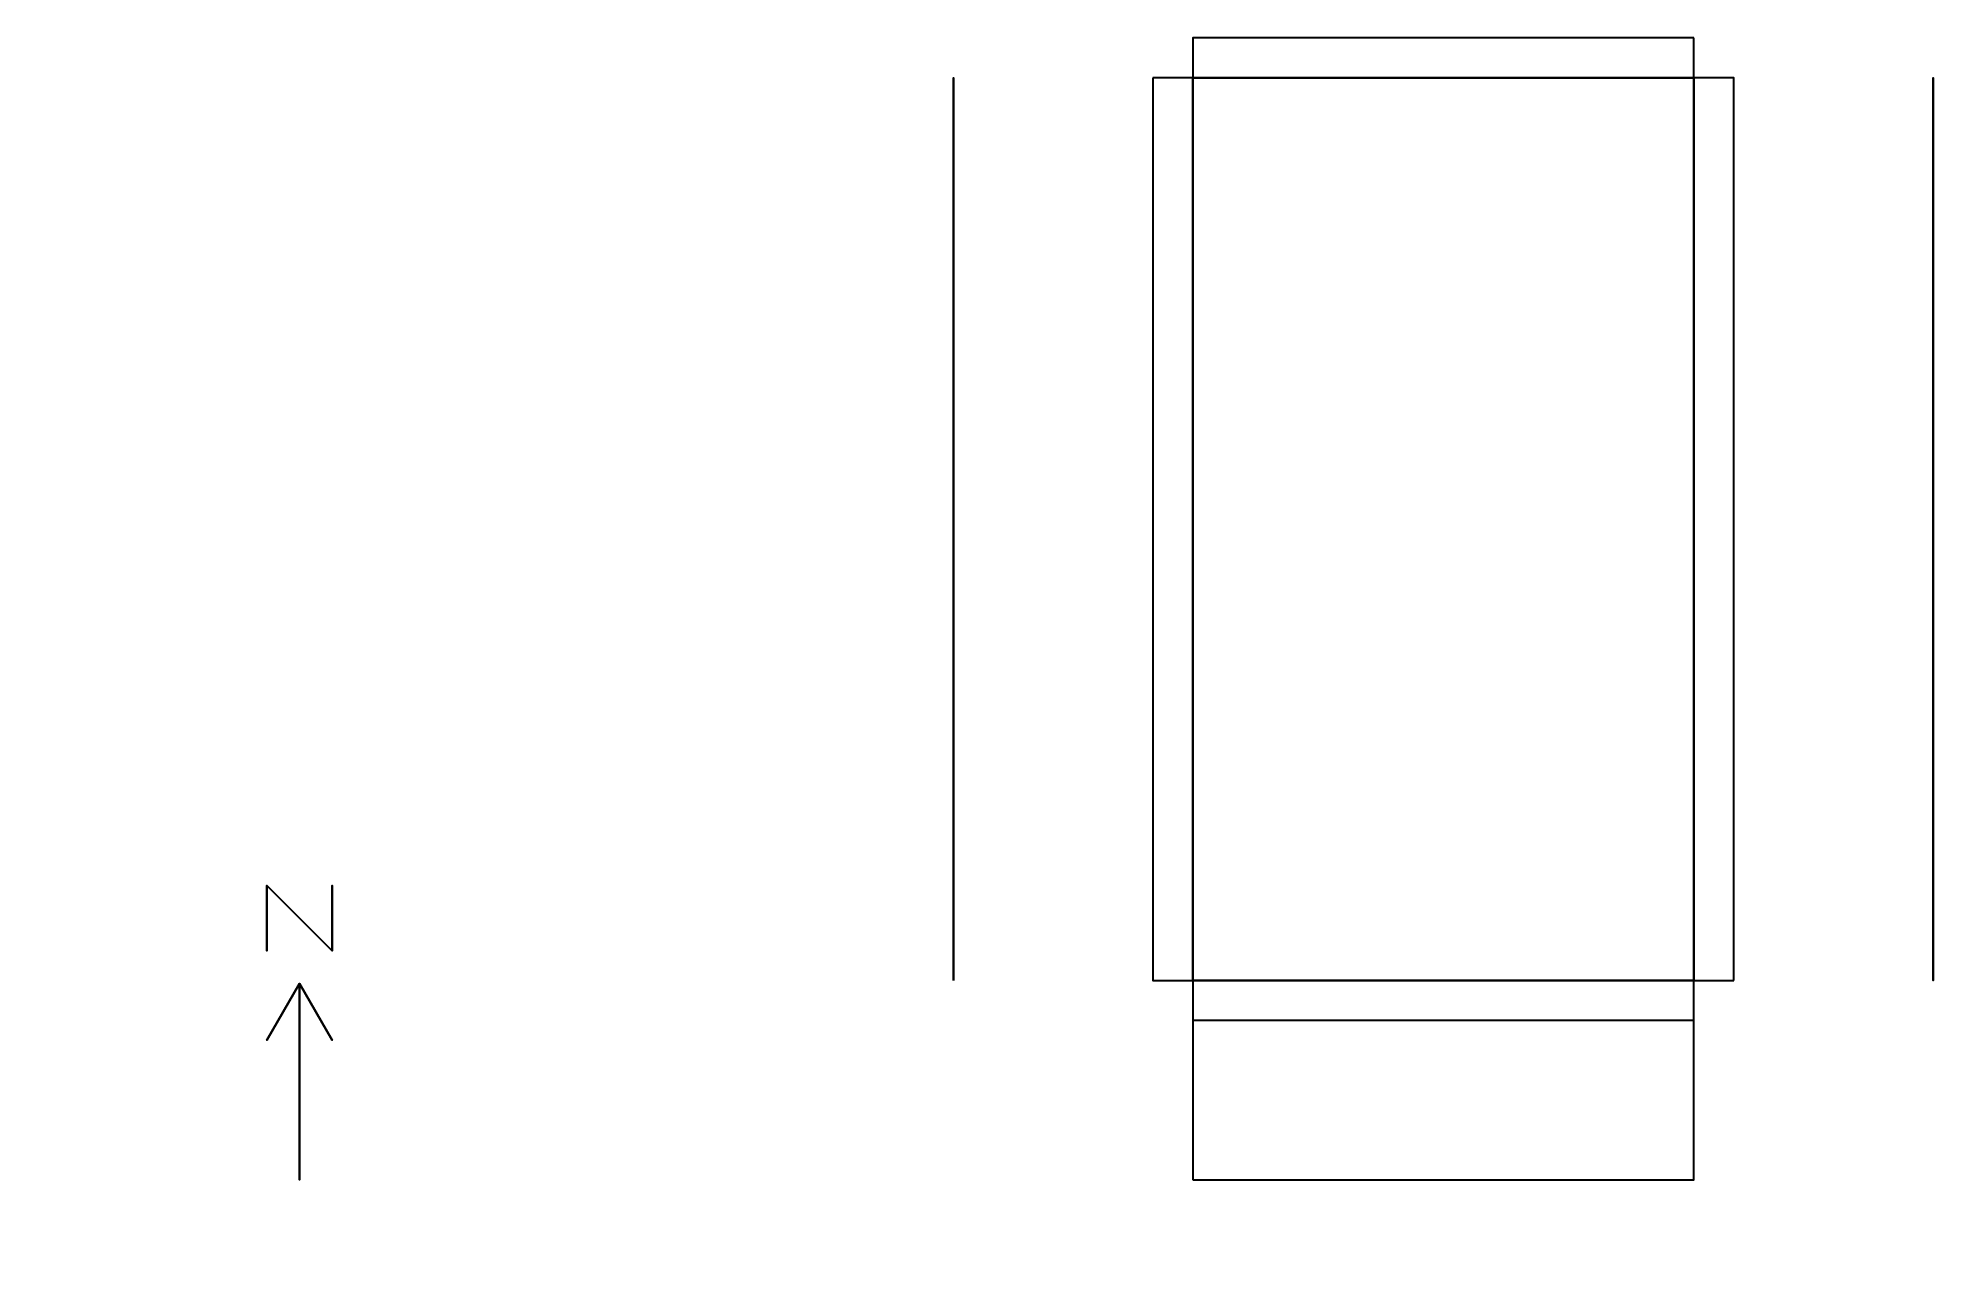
# Model space of a CAD drawing. Header units: metres. Extents: x -17.7 to 11.3, y -18 to 0.6.
import ezdxf

# ---------------------------------------------------------------- set-up
doc = ezdxf.new("R2010")
doc.units = ezdxf.units.M

msp = doc.modelspace()

# ---------------------------------------------------------------- linework, layer by layer
at = {"layer": '1', "color": 3}
for points in [[(-14.1576, -12.34302, 0.1), (-14.1576, -12.34302), (-14.1576, -13.34302), (-14.1576, -13.34302, 0.1)], [(-14.1576, -12.34302, 0.1), (-14.1576, -12.34302), (-13.1576, -13.34302), (-13.1576, -13.34302, 0.1)], [(-13.1576, -12.34302, 0.1), (-13.1576, -12.34302), (-13.1576, -13.34302), (-13.1576, -13.34302, 0.1)], [(-13.6576, -13.84302, 0.1), (-13.6576, -13.84302), (-14.1576, -14.70905), (-14.1576, -14.70905, 0.1)], [(-13.6576, -13.84302, 0.1), (-13.6576, -13.84302), (-13.6576, -16.84302), (-13.6576, -16.84302, 0.1)], [(-13.6576, -13.84302, 0.1), (-13.6576, -13.84302), (-13.1576, -14.70905), (-13.1576, -14.70905, 0.1)]]:
    msp.add_3dface(points, dxfattribs=at)
at = {"layer": 'Building Shading', "color": 195}
for points in [[(7.6639, 0.6096, 4.8768), (0, 0.6096, 4.8768), (0, 0, 4.8768), (7.6639, 0, 4.8768)], [(-3.6576, -13.79502), (-3.6576, -13.79502, 4.8768), (-3.6576, 0, 4.8768), (-3.6576, 0)], [(-0.6096, 0, 4.8768), (-0.6096, -13.79502, 4.8768), (0, -13.79502, 4.8768), (0, 0, 4.8768)], [(2.92906, 0, 4.572), (2.92906, 0, 3.57379), (2.18021, 0, 3.57379), (2.18021, 0, 4.572)], [(5.07879, 0, 4.572), (5.07879, 0, 3.57379), (4.32994, 0, 3.57379), (4.32994, 0, 4.572)], [(5.88859, 0, 4.572), (5.88859, 0, 3.57379), (5.13975, 0, 3.57379), (5.13975, 0, 4.572)], [(8.2735, -13.79502, 4.8768), (8.2735, 0, 4.8768), (7.6639, 0, 4.8768), (7.6639, -13.79502, 4.8768)], [(11.3215, 0), (11.3215, 0, 4.8768), (11.3215, -13.79502, 4.8768), (11.3215, -13.79502)], [(0, -3.69778, 4.572), (0, -3.69778, 3.41218), (0, -4.56786, 3.41218), (0, -4.56786, 4.572)], [(7.6639, -4.56786, 4.572), (7.6639, -4.56786, 3.41218), (7.6639, -3.69778, 3.41218), (7.6639, -3.69778, 4.572)], [(0, -4.62882, 4.572), (0, -4.62882, 3.41218), (0, -5.4989, 3.41218), (0, -5.4989, 4.572)], [(7.6639, -5.4989, 4.572), (7.6639, -5.4989, 3.41218), (7.6639, -4.62882, 3.41218), (7.6639, -4.62882, 4.572)], [(0, -8.29612, 4.572), (0, -8.29612, 3.41218), (0, -9.1662, 3.41218), (0, -9.1662, 4.572)], [(7.6639, -9.1662, 4.572), (7.6639, -9.1662, 3.41218), (7.6639, -8.29612, 3.41218), (7.6639, -8.29612, 4.572)], [(0, -9.22716, 4.572), (0, -9.22716, 3.41218), (0, -10.09724, 3.41218), (0, -10.09724, 4.572)], [(7.6639, -10.09724, 4.572), (7.6639, -10.09724, 3.41218), (7.6639, -9.22716, 3.41218), (7.6639, -9.22716, 4.572)], [(0, -14.40462, 4.8768), (7.6639, -14.40462, 4.8768), (7.6639, -13.79502, 4.8768), (0, -13.79502, 4.8768)], [(0, -16.84302, 4.8768), (7.6639, -16.84302, 4.8768), (7.6639, -13.79502, 4.8768), (0, -13.79502, 4.8768)], [(2.47441, -13.79502, 4.572), (2.47441, -13.79502, 3.57379), (3.22326, -13.79502, 3.57379), (3.22326, -13.79502, 4.572)], [(3.28422, -13.79502, 4.572), (3.28422, -13.79502, 3.57379), (4.03306, -13.79502, 3.57379), (4.03306, -13.79502, 4.572)], [(5.0844, -13.79502, 4.572), (5.0844, -13.79502, 3.57379), (5.83324, -13.79502, 3.57379), (5.83324, -13.79502, 4.572)]]:
    msp.add_3dface(points, dxfattribs=at)
at = {"layer": 'LIVING_ZONE', "color": 43}
for points in [[(0, 0, 4.8768), (0, 0, 2.4384), (0, -13.79502, 2.4384), (0, -13.79502, 4.8768)], [(7.6639, 0, 4.8768), (7.6639, 0, 2.4384), (0, 0, 2.4384), (0, 0, 4.8768)], [(7.6639, -13.79502, 4.8768), (7.6639, -13.79502, 2.4384), (7.6639, 0, 2.4384), (7.6639, 0, 4.8768)], [(0.127, -13.79502, 2.4384), (0.127, -13.79502, 4.8768), (0, -13.79502, 4.8768), (0, -13.79502, 2.4384)], [(0.127, -13.79502, 4.8768), (0.127, -13.79502, 2.4384), (1.04866, -13.79502, 2.4384), (1.04866, -13.79502, 4.8768)], [(1.04866, -13.79502, 2.4384), (7.6639, -13.79502, 2.4384), (7.6639, -13.79502, 4.8768), (1.04866, -13.79502, 4.8768)]]:
    msp.add_3dface(points, dxfattribs=at)
at = {"layer": 'LIVING_ZONE', "color": 8}
msp.add_3dface([(0, -13.79502, 2.4384), (0, 0, 2.4384), (7.6639, 0, 2.4384), (7.6639, -13.79502, 2.4384)], dxfattribs=at)
at = {"layer": 'LIVING_ZONE', "color": 15}
msp.add_3dface([(7.6639, -13.79502, 4.8768), (7.6639, 0, 4.8768), (0, 0, 4.8768), (0, -13.79502, 4.8768)], dxfattribs=at)
at = {"layer": 'LIVING_ZONE', "color": 143}
for points in [[(2.92906, 0, 4.572), (2.92906, 0, 3.57379), (2.18021, 0, 3.57379), (2.18021, 0, 4.572)], [(5.07879, 0, 4.572), (5.07879, 0, 3.57379), (4.32994, 0, 3.57379), (4.32994, 0, 4.572)], [(5.88859, 0, 4.572), (5.88859, 0, 3.57379), (5.13975, 0, 3.57379), (5.13975, 0, 4.572)], [(0, -3.69778, 4.572), (0, -3.69778, 3.41218), (0, -4.56786, 3.41218), (0, -4.56786, 4.572)], [(7.6639, -4.56786, 4.572), (7.6639, -4.56786, 3.41218), (7.6639, -3.69778, 3.41218), (7.6639, -3.69778, 4.572)], [(0, -4.62882, 4.572), (0, -4.62882, 3.41218), (0, -5.4989, 3.41218), (0, -5.4989, 4.572)], [(7.6639, -5.4989, 4.572), (7.6639, -5.4989, 3.41218), (7.6639, -4.62882, 3.41218), (7.6639, -4.62882, 4.572)], [(0, -8.29612, 4.572), (0, -8.29612, 3.41218), (0, -9.1662, 3.41218), (0, -9.1662, 4.572)], [(7.6639, -9.1662, 4.572), (7.6639, -9.1662, 3.41218), (7.6639, -8.29612, 3.41218), (7.6639, -8.29612, 4.572)], [(0, -9.22716, 4.572), (0, -9.22716, 3.41218), (0, -10.09724, 3.41218), (0, -10.09724, 4.572)], [(7.6639, -10.09724, 4.572), (7.6639, -10.09724, 3.41218), (7.6639, -9.22716, 3.41218), (7.6639, -9.22716, 4.572)], [(2.47441, -13.79502, 4.572), (2.47441, -13.79502, 3.57379), (3.22326, -13.79502, 3.57379), (3.22326, -13.79502, 4.572)], [(3.28422, -13.79502, 4.572), (3.28422, -13.79502, 3.57379), (4.03306, -13.79502, 3.57379), (4.03306, -13.79502, 4.572)], [(5.0844, -13.79502, 4.572), (5.0844, -13.79502, 3.57379), (5.83324, -13.79502, 3.57379), (5.83324, -13.79502, 4.572)]]:
    msp.add_3dface(points, dxfattribs=at)
at = {"layer": 'LIVING_ZONE', "color": 45}
msp.add_3dface([(0.1524, -13.79502, 4.572), (0.1524, -13.79502, 2.4384), (1.02326, -13.79502, 2.4384), (1.02326, -13.79502, 4.572)], dxfattribs=at)

doc.saveas('drawing.dxf')
